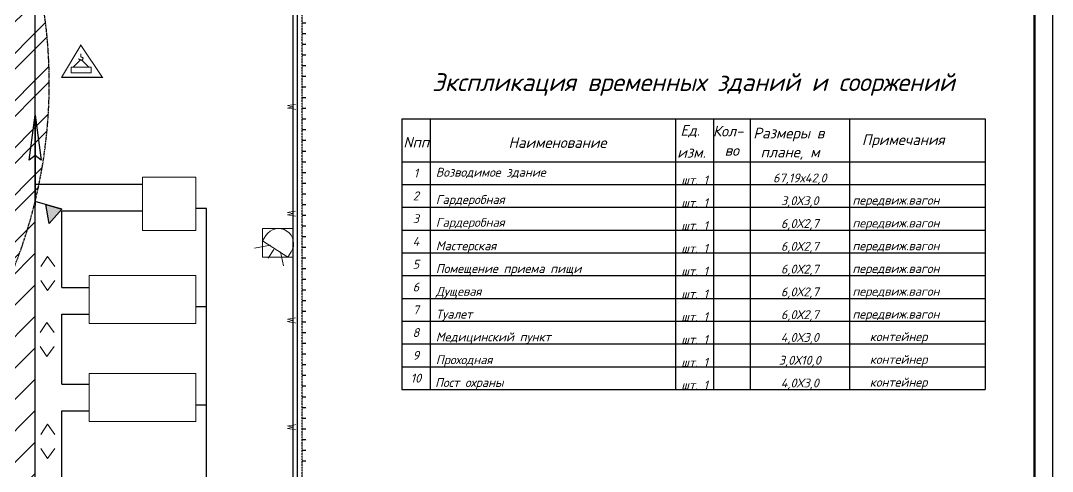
# Model space of a CAD drawing. Header units: millimetres. Extents: x -152693 to 518302, y -31658 to 793547.
# Drawn here: x 299728 to 328701, y 83954 to 96615 of the extents above; entities that cross this region are included whole.
import ezdxf

# ---------------------------------------------------------------- set-up
doc = ezdxf.new("R2010")
doc.units = ezdxf.units.MM
for name, pattern in [('ACAD_ISO02W100', [15, 12, -3]), ('K5LT_BASIC', [0]), ('K5LT_DASHED', [6, 4, -2]), ('K5LT_DASHED_REINFORCED', [6, 4, -2]), ('K5LT_REINFORCED', [0]), ('K5LT_THIN', [0]), ('PS-HIDDEN1', [4, 3, -1])]:
    doc.linetypes.add(name, pattern=pattern)
doc.layers.get('Defpoints').update_dxf_attribs({"color": 2})
for name, color, linetype in [('1WALLB', 212, 'Continuous'), ('PDF _0', 7, 'Continuous'), ('PDF _Прожектора', 7, 'Continuous'), ('Системный слой', 7, 'Continuous')]:
    doc.layers.add(name, color=color, linetype=linetype)
doc.layers.add('PDF _ОС забор', color=7, linetype='Continuous', true_color=0x151de9)
doc.layers.add('Несущие линии', color=1, linetype='Continuous', lineweight=50)
doc.styles.get("Standard").update_dxf_attribs({"font": 'arial.ttf'})
doc.styles.add('стиль4', font='isocpeui.ttf', dxfattribs={"height": 2.5})
doc.dimstyles.new('Копия(3) ISO-25', dxfattribs={"dimtxt": 2, "dimasz": 2.5, "dimexe": 1.25, "dimexo": 0.3, "dimgap": 0.3, "dimtad": 1, "dimzin": 9, "dimtxsty": 'стиль4', "dimblk": 'OBLIQUE', "dimcen": 2.5, "dimdle": 1, "dimadec": 0, "dimazin": 0, "dimtfac": 1, "dimtmove": 0, "dimatfit": 3, "dimfxl": 1, "dimarcsym": 0})
picture_1 = doc.add_image_def('image2.png', size_in_pixel=(127, 137))

# ---------------------------------------------------------------- blocks, each defined once
blk = doc.blocks.new('AUDIT_I_150324065046-1195')
at = {"layer": 'Системный слой', "color": 150, "linetype": 'K5LT_THIN'}
for p, q in [((416.75, 248.38), (417.74, 255.88)), ((417.74, 255.88), (418.73, 248.38)), ((417.74, 255.88), (417.74, 240.88)), ((417.74, 249.13), (416.75, 248.38)), ((418.73, 248.38), (417.74, 249.13))]:
    blk.add_line(p, q, dxfattribs=at)
at = {"layer": 'Системный слой'}
for points in [[(417.74, 249.13), (417.74, 255.88), (416.75, 248.38), (417.74, 249.13)], [(418.73, 248.38), (417.74, 255.88), (417.74, 249.13), (418.73, 248.38)]]:
    blk.add_solid(points, dxfattribs=at)
blk = doc.blocks.new('*U190')
at = {"layer": 'Системный слой', "insert": (-304, -125), "char_height": 422.87, "width": 608.87, "attachment_point": 7}
blk.add_mtext('{\\fGOST type A|b0|i0|c204|p2;\\H0.59119x;\\W0.67;\\C7;W}', dxfattribs=at)
blk = doc.blocks.new('*U191')
at = {"color": 0, "linetype": 'ByBlock', "lineweight": -2}
for p in [(18000, 0), (21000, 0), (24000, 0), (27000, 0)]:
    blk.add_blockref('*U190', p, dxfattribs=at)
blk = doc.blocks.new('*U188')
at = {"layer": 'Системный слой', "color": 150, "linetype": 'K5LT_THIN', "lineweight": 30}
blk.add_line((0, -50), (0, 50), dxfattribs=at)
blk = doc.blocks.new('*U189')
at = {"color": 0, "linetype": 'ByBlock', "lineweight": -2}
for p in [(12000, 0), (12300, 0), (12600, 0), (12900, 0), (13200, 0), (13500, 0), (13800, 0), (14100, 0), (14400, 0), (14700, 0), (15000, 0), (15300, 0), (15600, 0), (15900, 0), (16200, 0), (16500, 0), (16800, 0), (17100, 0), (17400, 0), (17700, 0), (18000, 0), (18300, 0), (18600, 0), (18900, 0), (19200, 0), (19500, 0), (19800, 0), (20100, 0), (20400, 0), (20700, 0), (21000, 0), (21300, 0), (21600, 0), (21900, 0), (22200, 0), (22500, 0), (22800, 0), (23100, 0), (23400, 0), (23700, 0), (24000, 0), (24300, 0)]:
    blk.add_blockref('*U188', p, dxfattribs=at)
blk = doc.blocks.new('_Oblique')
at = {"color": 0, "linetype": 'ByBlock', "lineweight": -2}
blk.add_line((-0.5, -0.5), (0.5, 0.5), dxfattribs=at)
blk = doc.blocks.new('*D287')
at = {"color": 0, "lineweight": -2, "transparency": 16777216}
for p, q in [((300134, 104026), (300886, 104026)), ((300135, 85033), (300135, 104027)), ((300885, 103190), (300885, 104027))]:
    blk.add_line(p, q, dxfattribs=at)
at = {"layer": 'Defpoints', "color": 0, "transparency": 16777216}
for p in [(300885, 104026), (300885, 103190), (300135, 85033)]:
    blk.add_point(p, dxfattribs=at)
at = {"color": 0, "lineweight": -2, "transparency": 16777216, "xscale": 2.5, "yscale": 2.5, "zscale": 2.5, "rotation": 180}
blk.add_blockref('_Oblique', (300135, 104026), dxfattribs=at)
at = {"color": 0, "lineweight": -2, "transparency": 16777216, "xscale": 2.5, "yscale": 2.5, "zscale": 2.5}
blk.add_blockref('_Oblique', (300885, 104026), dxfattribs=at)
at = {"color": 0, "lineweight": 9, "transparency": 16777216, "insert": (300510, 104028), "char_height": 2.5, "attachment_point": 5, "style": 'стиль4'}
blk.add_mtext('150', dxfattribs=at)

msp = doc.modelspace()

# ---------------------------------------------------------------- hatches: boundary and pattern name
at = {"lineweight": 20, "ltscale": 100}
h = msp.add_hatch(dxfattribs=at)
h.set_pattern_fill('ANSI31', color=254, scale=5000)
h.set_pattern_definition([(45, (-77411.33, 800593.8), (-441.94174, 441.94174), [])])
h.paths.add_polyline_path([(253895.88337, 106989.15004), (253506.44777, 107668.20567), (254041.77596, 107702.08709), (253739.12276, 107262.49221), (253895.88337, 106989.15004, -0.0475109513), (256267.89441, 107951.00191), (252358.08394, 107951.00191, 0.4142142362), (249850.61402, 105443.52621), (249850.61402, 103764.46608, -0.0967050735)])
h.paths.add_polyline_path([(298379.32802, 104189.79702), (298379.32802, 103492.82013), (298436.57655, 103567.57218), (298674.5823, 103086.86698), (298379.32802, 103148.69593), (298379.32802, 102317.96967, -0.0808472634), (300134.55696, 98164.22426), (300134.55696, 105443.53775, 0.4142128885), (297627.08704, 107951.00191), (291528.85574, 107951.00191, -0.0383320613), (293469.95321, 107029.22892), (293859.42176, 107708.34201), (294159.00979, 107263.40243), (293626.74677, 107302.62855), (293469.95321, 107029.22892, -0.0273344755), (294757.11523, 106195.77296), (296373.35046, 106195.77296, -0.414213799)])
h.paths.add_polyline_path([(298379.32802, 80197.98716, -0.0214475873), (298798.37025, 79276.71081), (299463.20165, 79668.65582), (299493.71093, 79263.69407), (300134.55696, 79263.69407), (300134.55696, 91533.70682, -0.0808472634), (298379.32802, 87379.9614)])
h.paths.add_polyline_path([(299387.80236, 85262.92615), (299304.29424, 85199.49519), (299387.80236, 85833.80471), (299471.31047, 85199.49519)], flags=16)
h.paths.add_polyline_path([(299477.31367, 72798.42986), (300134.55696, 72790.34711), (300134.55696, 78535.81035), (299069.29493, 78535.81035, -0.1236969984)])
h.paths.add_polyline_path([(300134.55696, 72541.48634), (300017.29192, 72310.51624), (299792.45897, 72794.55422), (299477.31367, 72798.42986, -0.0737886965), (298379.32802, 69512.22143), (298379.32802, 66527.61504, -0.0912526252), (298215.04288, 65634.91151), (300295.53812, 65634.91151, -0.1110019233), (300134.55696, 66728.19633)])
h.paths.add_polyline_path([(299253.84685, 66526.25718), (299259.74079, 66526.25718), (299259.74079, 66532.25718), (299253.84685, 66532.25718)], flags=24)
h = msp.add_hatch(dxfattribs=at)
h.set_pattern_fill('ANSI32', color=254, scale=2500)
h.set_pattern_definition([(45, (-77411.3, 800593.8), (-662.9126, 662.9126), []), (45, (-76969.4, 800593.8), (-662.9126, 662.9126), [])])
edge = h.paths.add_edge_path()
edge.add_arc((286496.47542, 94848.96554), 14035.24879, 327.848456577, 363.064592845)
edge.add_arc((286496.47542, 94848.96554), 14035.24879, 3.064592845, 32.151543423)
edge.add_line((298379.32802, 102317.96967), (298379.32802, 87379.9614))
at = {"layer": '1WALLB', "linetype": 'PS-HIDDEN1', "ltscale": 750}
h = msp.add_hatch(color=1, dxfattribs=at)
h.paths.add_polyline_path([(300518.26296, 90972.00411), (300526.96367, 90920.8013), (300887.18995, 91318.24469), (300637.82099, 91389.63349)])
h.paths.add_polyline_path([(300518.26296, 90972.00411), (300637.82099, 91389.63349), (300437.55448, 91446.96535)])

# ---------------------------------------------------------------- linework, layer by layer
at = {"lineweight": 25}
msp.add_lwpolyline([(244601.31998, 114604.16935), (328701.31998, 114604.16935), (328701.31998, 55204.16935), (244601.31998, 55204.16935)], close=True, dxfattribs=at)
at = {"color": 18, "lineweight": 20, "ltscale": 100, "true_color": 0x000000}
for points in [[(304648.00283, 92217.70279), (303148.00283, 92217.70279), (303148.00283, 90717.70279), (304648.00283, 90717.70279), (304648.00283, 92217.70279)], [(304648.00283, 89459.48587), (301648.00283, 89459.48587), (301648.00283, 88109.48587), (304648.00283, 88109.48587), (304648.00283, 89459.48587)], [(304648.00283, 86701.26895), (301648.00283, 86701.26895), (301648.00283, 85351.26895), (304648.00283, 85351.26895), (304648.00283, 86701.26895)]]:
    msp.add_lwpolyline(points, dxfattribs=at)
at = {"color": 254, "lineweight": 20, "ltscale": 100}
for points in [[(300291.39066, 89709.58137), (300484.59879, 89993.51868), (300685.58247, 89709.58137)], [(300291.39066, 89317.93297), (300484.59879, 89033.99567), (300685.58247, 89317.93297)], [(300275.2502, 87854.79628), (300468.45832, 88138.73358), (300669.442, 87854.79628)], [(300275.2502, 87463.14787), (300468.45832, 87179.21057), (300669.442, 87463.14787)], [(300291.39066, 84991.82641), (300484.59879, 85275.76372), (300685.58247, 84991.82641)], [(300291.39066, 84600.17801), (300484.59879, 84316.24071), (300685.58247, 84600.17801)]]:
    msp.add_lwpolyline(points, dxfattribs=at)
at = {"linetype": 'K5LT_DASHED_REINFORCED', "lineweight": 25, "ltscale": 6}
msp.add_arc((286496.47542, 94848.96554), 14035.24879, 309.155771448, 76.116527972, dxfattribs=at)
at = {"layer": '1WALLB', "color": 1, "linetype": 'PS-HIDDEN1', "ltscale": 750}
msp.add_lwpolyline([(300887.18995, 91318.24469), (300526.96367, 90920.8013), (300437.55448, 91446.96535), (300887.18995, 91318.24469), (300134.55696, 91533.70682)], dxfattribs=at)
at = {"layer": 'PDF _0', "lineweight": 0}
msp.add_lwpolyline([(300876.34025, 95021.71192, 30.5957, 30.5957, 0), (301420.34243, 95927.67664, 27.18647, 27.18647, 0), (302023.61333, 95021.71192, 33.86784, 33.86784, 0), (300874.22351, 95021.71192, 0, 0, 0)], format="xyseb", dxfattribs=at)
for points in [[(301420.34243, 95927.67664), (300874.22351, 95021.71192), (302025.73007, 95021.71192)], [(301145.16623, 95144.48284), (301712.45255, 95144.48284), (301712.45255, 95305.35508), (301145.16623, 95305.35508)]]:
    msp.add_lwpolyline(points, close=True, dxfattribs=at)
at = {"layer": 'PDF _0', "lineweight": 0, "const_width": 29.63436}
msp.add_lwpolyline([(301422.45917, 95682.1348), (301422.45917, 95595.34846), (301475.37767, 95576.2978), (301479.61115, 95544.5467), (301464.79397, 95510.67886), (301416.10895, 95506.44538), (301363.19045, 95529.72952), (301363.19045, 95555.1304)], dxfattribs=at)
at = {"layer": 'PDF _0', "lineweight": 0}
for points in [[(301420.34243, 95525.49604), (301200.20147, 95305.35508)], [(301441.50983, 95517.02908), (301644.71687, 95305.35508)]]:
    msp.add_lwpolyline(points, dxfattribs=at)
at = {"layer": 'PDF _Прожектора', "lineweight": 0}
msp.add_lwpolyline([(306613.41342, 90582.38523), (306520.27686, 90434.21343), (307227.26802, 89968.53063), (307324.63806, 90116.70243, 0.9986033526)], format="xyb", close=True, dxfattribs=at)
for points in [[(306300.1359, 90226.77291), (306740.41782, 90311.44251)], [(306681.1491, 89938.89627), (306842.02134, 90188.67159)], [(307108.73058, 89727.22227), (307028.29446, 90120.93591)]]:
    msp.add_lwpolyline(points, dxfattribs=at)
at = {"layer": 'Несущие линии', "color": 7}
msp.add_lwpolyline([(246601.31998, 55704.16935), (328201.31998, 55704.16935), (328201.31998, 114104.16935), (246601.31998, 114104.16935)], close=True, dxfattribs=at)
at = {"layer": 'Системный слой', "color": 150, "lineweight": 30, "ltscale": 0.5}
msp.add_line((307505.7034, 64329.37315), (307505.7034, 108952.39466), dxfattribs=at)
at = {"layer": 'Системный слой', "color": 150, "linetype": 'K5LT_DASHED', "lineweight": 30, "ltscale": 0.5}
msp.add_line((307634.55696, 64329.37315), (307634.55696, 108952.39466), dxfattribs=at)
at = {"layer": 'Системный слой', "color": 150, "linetype": 'ACAD_ISO02W100', "lineweight": 30, "ltscale": 2}
msp.add_line((307383.90678, 64597.85305), (307383.90678, 108682.30171), dxfattribs=at)
at = {"layer": 'Системный слой', "color": 18, "linetype": 'K5LT_REINFORCED', "lineweight": 30, "true_color": 0x000000}
for p, q in [((300134.55696, 79263.69407), (300134.55696, 105443.53198)), ((300134.55696, 92017.70279), (303148.00283, 92017.70279)), ((300884.55696, 89119.46403), (300884.55696, 91267.70279)), ((300884.55696, 91267.70279), (303148.00283, 91267.70279)), ((300884.55696, 89119.46403), (301648.00283, 89119.46403)), ((300884.55696, 86407.89727), (300884.55696, 88369.46403)), ((300884.55696, 88369.46403), (301648.00283, 88369.46403)), ((300884.55696, 86407.89727), (301648.00283, 86407.89727)), ((300884.55696, 83680.41423), (300884.55696, 85657.89727)), ((300884.55696, 85657.89727), (301648.00283, 85657.89727))]:
    msp.add_line(p, q, dxfattribs=at)
at = {"layer": 'Системный слой', "color": 7, "linetype": 'K5LT_BASIC', "lineweight": 25}
for p, q in [((310429.00309, 93852.36036), (326814.60309, 93852.36036)), ((310429.00309, 93852.36036), (310429.00309, 86252.36036)), ((311229.00309, 93852.36036), (311229.00309, 92652.36036)), ((318120.76806, 93852.36036), (318120.76806, 92652.36036)), ((319186.96591, 93852.36036), (319186.96591, 92652.36036)), ((320215.27191, 93852.36036), (320215.27191, 92652.36036)), ((323003.69732, 93852.36036), (323003.69732, 92652.36036)), ((326814.60309, 93852.36036), (326814.60309, 86252.36036)), ((310429.00309, 92652.36036), (326814.60309, 92652.36036)), ((311229.00309, 92652.36036), (311229.00309, 92012.36036)), ((318120.76806, 92652.36036), (318120.76806, 92012.36036)), ((319186.96591, 92652.36036), (319186.96591, 86252.36036)), ((320215.27191, 92652.36036), (320215.27191, 92012.36036)), ((323003.69732, 92652.36036), (323003.69732, 92012.36036)), ((311229.00309, 92012.36036), (311229.00309, 91372.36036)), ((318120.76806, 92012.36036), (318120.76806, 86252.36036)), ((320215.27191, 92012.36036), (320215.27191, 91372.36036)), ((323003.69732, 92012.36036), (323003.69732, 91372.36036)), ((311229.00309, 91372.36036), (311229.00309, 90732.36036)), ((320215.27191, 91372.36036), (320215.27191, 90732.36036)), ((323003.69732, 91372.36036), (323003.69732, 90732.36036)), ((311229.00309, 90732.36036), (311229.00309, 90092.36036)), ((320215.27191, 90732.36036), (320215.27191, 90092.36036)), ((323003.69732, 90732.36036), (323003.69732, 90092.36036)), ((311229.00309, 90092.36036), (311229.00309, 89452.36036)), ((320215.27191, 90092.36036), (320215.27191, 89452.36036)), ((323003.69732, 90092.36036), (323003.69732, 89452.36036)), ((311229.00309, 89452.36036), (311229.00309, 88812.36036)), ((320215.27191, 89452.36036), (320215.27191, 88812.36036)), ((323003.69732, 89452.36036), (323003.69732, 88812.36036)), ((311229.00309, 88812.36036), (311229.00309, 88172.36036)), ((320215.27191, 88812.36036), (320215.27191, 88172.36036)), ((323003.69732, 88812.36036), (323003.69732, 88172.36036)), ((311229.00309, 88172.36036), (311229.00309, 87532.36036)), ((320215.27191, 88172.36036), (320215.27191, 87532.36036)), ((323003.69732, 88172.36036), (323003.69732, 87532.36036)), ((311229.00309, 87532.36036), (311229.00309, 86252.36036)), ((320215.27191, 87532.36036), (320215.27191, 86252.36036)), ((323003.69732, 87532.36036), (323003.69732, 86252.36036)), ((310429.00309, 86252.36036), (326814.60309, 86252.36036))]:
    msp.add_line(p, q, dxfattribs=at)
at = {"layer": 'Системный слой', "color": 150, "linetype": 'K5LT_THIN', "lineweight": 25}
for p, q in [((310429.00309, 92012.36036), (326814.60309, 92012.36036)), ((310429.00309, 91372.36036), (326814.60309, 91372.36036)), ((310429.00309, 90732.36036), (326814.60309, 90732.36036)), ((310429.00309, 90092.36036), (326814.60309, 90092.36036)), ((310429.00309, 89452.36036), (326814.60309, 89452.36036)), ((310429.00309, 88812.36036), (326814.60309, 88812.36036)), ((310429.00309, 88172.36036), (318215.27191, 88172.36036)), ((318215.27191, 88172.36036), (326814.60309, 88172.36036)), ((310429.00309, 87532.36036), (326814.60309, 87532.36036)), ((310429.00309, 86892.36036), (326814.60309, 86892.36036))]:
    msp.add_line(p, q, dxfattribs=at)
at = {"layer": 'Системный слой', "color": 5, "linetype": 'K5LT_DASHED_REINFORCED', "lineweight": 30}
for p, q in [((304944.68289, 91340.08832), (304661.4487, 91340.08832)), ((304944.68289, 65634.91151), (304944.68289, 91340.08832)), ((304661.4487, 88581.8714), (304944.68289, 88581.8714)), ((304661.4487, 85823.65448), (304944.68289, 85823.65448))]:
    msp.add_line(p, q, dxfattribs=at)

# ---------------------------------------------------------------- block references
at = {"color": 254, "lineweight": 20, "extrusion": (0, 0, -1), "zscale": -1}
for name, p, rotation in [('*U189', (-307684.55696, 108543.11869), 270), ('*U191', (-307334.736, 67407.26645), 90.00000000000001)]:
    msp.add_blockref(name, p, dxfattribs=dict(at, rotation=rotation))
at = {"layer": 'Системный слой', "lineweight": 0, "xscale": 169.1492047463788, "yscale": 169.1492047463788, "zscale": 169.1492047463788}
msp.add_blockref('AUDIT_I_150324065046-1195', (229474.3002, 50681.99726), dxfattribs=at)

# ---------------------------------------------------------------- texts
at = {"layer": 'Системный слой', "lineweight": 25, "style": 'стиль4'}
for s, insert, char_height, width, attachment_point in [('{\\C7;Экспликация временных зданий и сооржений}', (318621.80309, 94502.36036), 500, 16385.6, 8), ('{\\C7;Ед.}', (318256.1847, 93335.12701), 300, 705.5555725, 7), ('{\\C7;Кол-}', (319168.80055, 93361.4665), 300, 705.5555725, 7), ('{\\C7;Размеры в}', (320301.29154, 93223.12701), 300, 14236.828614, 7), ('{\\C7;Nпп}', (310475.32542, 93049.6945), 300, 943.1404622, 7), ('{\\C7;Наименование}', (313429.00309, 93039.97227), 300, 705.5555725, 7), ('{\\C7;Примечания}', (323353.0569, 93039.99991), 300, 3181.3336182, 7), ('{\\C7;изм.}', (318166.08827, 92764.26199), 300, 945.8127848, 7), ('{\\C7;во}', (319497.2688, 92819.96797), 300, 705.5555725, 7), ('{\\C7;плане, м}', (320507.66666, 92704.26199), 300, 14236.828614, 7), ('{\\C7;1}', (310829.00309, 92332.36036), 250, 800, 5), ('{\\C7; Возводимое здание}', (311229.00309, 92336.26001), 250, 6862.0356097, 4), ('{\\C7; шт. 1}', (318120.76806, 92012.36036), 250, 2094.5038438, 7), ('{\\C7;67,19х42,0}', (321609.48461, 92012.36036), 250, 2788.4254117, 8), ('{\\C7;2}', (310829.00309, 91692.36036), 250, 800, 5), ('\\pt45;{\\C7; Гардеробная}', (311229.00309, 91395.95029), 250, 3578.7780762, 7), ('{\\C7; шт. 1}', (318120.76806, 91372.36036), 250, 2094.5038438, 7), ('\\pt18.33;{\\C7;3,0Х3,0}', (321609.48461, 91372.36036), 250, 2788.4254117, 8), ('{\\C7;передвиж.вагон}', (323086.97446, 91377.6945), 250, 3727.6286261, 7), ('{\\C7;3}', (310829.00309, 91052.36036), 250, 800, 5), ('{\\C7; Гардеробная}', (311229.00309, 90755.95044), 250, 3578.7780762, 7), ('{\\C7; шт. 1}', (318120.76806, 90732.36036), 250, 2094.5038438, 7), ('{\\C7;6,0Х2,7}', (321609.48461, 90732.36036), 250, 2788.4254117, 8), ('{\\C7;передвиж.вагон}', (323086.97446, 90737.6945), 250, 3727.6286261, 7), ('{\\C7;4}', (310829.00309, 90412.36036), 250, 800, 5), ('\\pt60;{\\C7; Мастерская}', (311229.00309, 90097.69465), 250, 6856.4879609, 7), ('{\\C7;6,0Х2,7}', (321609.48461, 90092.36036), 250, 2788.4254117, 8), ('{\\C7; шт. 1}', (318120.76806, 90092.36036), 250, 2094.5038438, 7), ('{\\C7;передвиж.вагон}', (323086.97446, 90097.6945), 250, 3727.6286261, 7), ('{\\C7;5}', (310829.00309, 89772.36036), 250, 800, 5), ('{\\C7; Помещение приема пищи }', (311229.00309, 89457.69465), 250, 6742.5716898, 7), ('{\\C7; шт. 1}', (318120.76806, 89452.36036), 250, 2094.5038438, 7), ('{\\C7;6,0Х2,7}', (321609.48461, 89452.36036), 250, 2788.4254117, 8), ('{\\C7;передвиж.вагон}', (323086.97446, 89457.6945), 250, 3727.6286261, 7), ('{\\C7;6}', (310829.00309, 89132.36036), 250, 800, 5), ('{\\C7; Дущевая}', (311229.00309, 88817.69465), 250, 3024.6800111, 7), ('{\\C7; шт. 1}', (318120.76806, 88812.36036), 250, 2094.5038438, 7), ('{\\C7;6,0Х2,7}', (321609.48461, 88812.36036), 250, 2788.4254117, 8), ('{\\C7;передвиж.вагон}', (323086.97446, 88817.6945), 250, 3727.6286261, 7), ('{\\C7;7}', (310829.00309, 88492.36036), 250, 800, 5), ('{\\C7; Туалет}', (311229.00309, 88177.69435), 250, 3269.9851473, 7), ('{\\C7; шт. 1}', (318120.76806, 88172.36036), 250, 2094.5038438, 7), ('{\\C7;6,0Х2,7}', (321609.48461, 88172.36036), 250, 2788.4254117, 8), ('{\\C7;передвиж.вагон}', (323086.97446, 88177.6945), 250, 3727.6286261, 7), ('{\\C7;8}', (310829.00309, 87852.36036), 250, 800, 5), ('{\\C7; Медицинский пункт}', (311229.00309, 87537.69435), 250, 6822.8852003, 7), ('{\\C7;4,0Х3,0}', (321609.48461, 87532.36036), 250, 2788.4254117, 8), ('{\\C7;контейнер}', (323573.82318, 87546.19882), 250, 2913.2224528, 7), ('{\\C7; шт. 1}', (318120.76806, 87532.36036), 250, 2094.5038438, 7), ('{\\C7;9}', (310829.00309, 87212.36036), 250, 800, 5), ('{\\C7; Проходная}', (311229.00309, 86897.69435), 250, 3658.0713918, 7), ('{\\C7;контейнер}', (323573.82318, 86906.19882), 250, 2913.2224528, 7), ('{\\C7; шт. 1}', (318120.76806, 86892.36036), 250, 2094.5038438, 7), ('{\\C7;3,0Х10,0}', (321609.48461, 86892.36036), 250, 2788.4254117, 8), ('{\\C7;10}', (310829.00309, 86572.36036), 250, 800, 5), ('{\\C7;Пост охраны}', (311367.77775, 86257.69435), 250, 6822.8852003, 7), ('{\\C7; шт. 1}', (318120.76806, 86252.36036), 250, 2094.5038438, 7), ('{\\C7;4,0Х3,0}', (321609.48461, 86252.36036), 250, 2788.4254117, 8), ('{\\C7;контейнер}', (323573.82318, 86266.19882), 250, 2913.2224528, 7)]:
    msp.add_mtext(s, dxfattribs=dict(at, insert=insert, char_height=char_height, width=width, attachment_point=attachment_point))
at = {"layer": 'Системный слой', "lineweight": 30, "char_height": 845.7460237, "attachment_point": 7}
for s, insert, width in [('\\H5.0;\\fGOST type A;\\C7;\\W0.96;2', (303649.30453, 91242.66803), 716.064956), ('\\H5.0;\\fGOST type A;\\C7;\\W0.96;3', (303118.03933, 88574.7669), 626.5568567), ('\\H5.0;\\fGOST type A;\\C7;\\W0.96;4', (302960.94315, 85770.55907), 716.064956)]:
    msp.add_mtext(s, dxfattribs=dict(at, insert=insert, width=width))

# ---------------------------------------------------------------- dimensions: what is measured, and where the dimension line sits
at = {"color": 7, "lineweight": 9}
dim = msp.add_linear_dim(base=(300884.55696, 104026.12207), p1=(300134.55696, 85032.72679), p2=(300884.55696, 103189.83001), dimstyle='Копия(3) ISO-25', override={"dimdec": 1, "dimlfac": 0.2}, dxfattribs=at)
dim.commit()
dim.dimension.update_dxf_attribs({"geometry": '*D287', "text_midpoint": (300509.55696, 104027.67207)})

# ---------------------------------------------------------------- pictures from other files: only their frames are drawn
at = {"layer": 'PDF _ОС забор', "color": 7, "lineweight": 5}
image = msp.add_image(picture_1, insert=(307383.90678, 89968.53063), size_in_units=(804.3612, 867.8634), rotation=90, dxfattribs=at)
image.dxf.flags = 15

doc.saveas('drawing.dxf')
